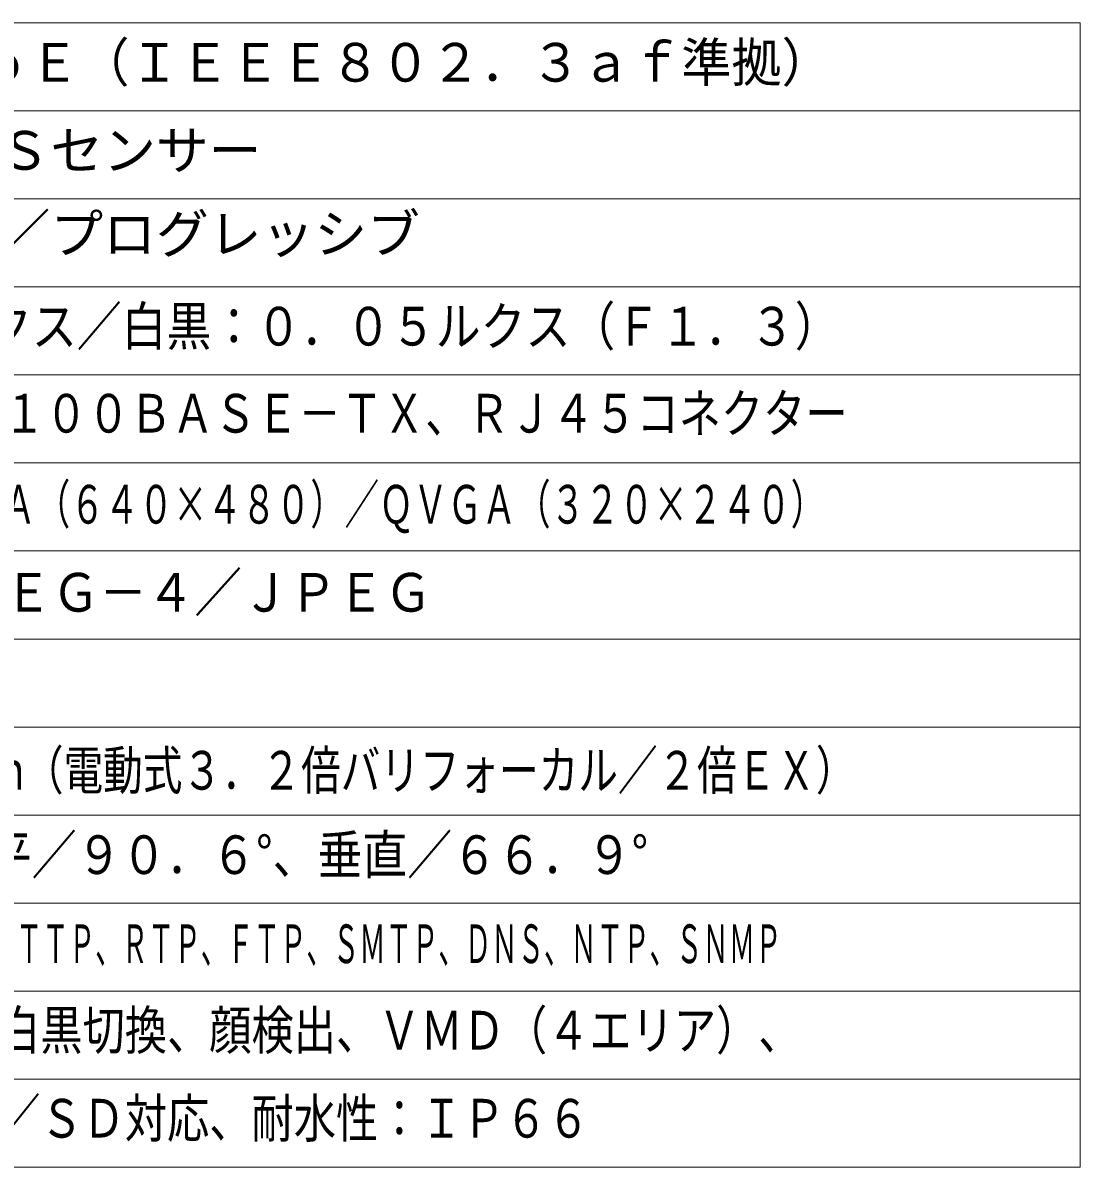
# Model space of a CAD drawing. Units: millimetres, scale not verified. Extents: x -63 to 62, y -57 to 57.
# Drawn here: x 2.2 to 62.2, y -56.7 to 8.3 of the extents above; entities that cross this region are included whole.
import ezdxf
from ezdxf.enums import TextEntityAlignment as Align

# ---------------------------------------------------------------- set-up
doc = ezdxf.new("R2010")
doc.units = ezdxf.units.MM
doc.header["$LTSCALE"] = 0.125
doc.layers.add('0-1_WAKU', color=1, linetype='Continuous', lineweight=18)
doc.layers.add('0-3_MOJI1', color=7, linetype='Continuous')
doc.styles.add('ＭＳ ゴシック', font='')
doc.styles.get('ＭＳ ゴシック').set_extended_font_data('MS Gothic')

msp = doc.modelspace()

# ---------------------------------------------------------------- linework, layer by layer
at = {"layer": '0-1_WAKU', "color": 4}
for p, q in [((-62.7745, 8.3489), (62.2255, 8.3489)), ((62.2255, 8.3489), (62.2255, -56.6511)), ((62.2255, -56.6511), (-62.7745, -56.6511))]:
    msp.add_line(p, q, dxfattribs=at)
at = {"layer": '0-1_WAKU'}
for p, q in [((-62.7745, 3.3489), (62.2255, 3.3489)), ((-62.7745, -1.6511), (62.2255, -1.6511)), ((-62.7745, -6.6511), (62.2255, -6.6511)), ((-62.7745, -11.6511), (62.2255, -11.6511)), ((-62.7745, -16.6511), (62.2255, -16.6511)), ((-62.7745, -21.6511), (62.2255, -21.6511)), ((-62.7745, -26.6511), (62.2255, -26.6511)), ((-62.7745, -31.6511), (62.2255, -31.6511)), ((-62.7745, -36.6511), (62.2255, -36.6511)), ((-62.7745, -41.6511), (62.2255, -41.6511)), ((62.2255, -46.6511), (-62.7745, -46.6511)), ((62.2255, -51.6511), (-62.7745, -51.6511))]:
    msp.add_line(p, q, dxfattribs=at)

# ---------------------------------------------------------------- texts
at = {"layer": '0-3_MOJI1', "style": 'ＭＳ ゴシック'}
for s, width, p in [('ＤＣ１２Ｖ、ＰｏＥ（ＩＥＥＥ８０２．３ａｆ準拠）', 0.95, (-20.2745, 4.3489)), ('カラー：０．３ルクス／白黒：０．０５ルクス（Ｆ１．３）', 0.85, (-20.2745, -10.642)), ('１０ＢＡＳＥ－Ｔ／１００ＢＡＳＥ－ＴＸ、ＲＪ４５コネクター', 0.8, (-20.5678, -15.5866)), ('１２８０×９６０／ＶＧＡ（６４０×４８０）／ＱＶＧＡ（３２０×２４０）', 0.65, (-20.489, -20.7562)), ('Ｈ．２６４／ＭＰＥＧ－４／ＪＰＥＧ', 0.9, (-20.489, -25.7562)), ('ｆ＝３．１～１０ｍｍ（電動式３．２倍バリフォーカル／２倍ＥＸ）', 0.75, (-20.2745, -35.8687)), ('画角（Ｗ端）：水平／９０．６°、垂直／６６．９°', 0.85, (-20.2855, -40.6621)), ('ＴＣＰ／ＩＰ、ＵＤＰ／ＩＰ、ＨＴＴＰ、ＲＴＰ、ＦＴＰ、ＳＭＴＰ、ＤＮＳ、ＮＴＰ、ＳＮＭＰ', 0.5, (-20.7231, -45.7241)), ('暗部補正、カラー／白黒切換、顔検出、ＶＭＤ（４エリア）、', 0.8, (-20.8427, -50.6354)), ('ＶＩＱＳ、ＳＤＨＣ／ＳＤ対応、耐水性：ＩＰ６６', 0.8, (-20.8427, -55.6354))]:
    msp.add_text(s, height=2.199, dxfattribs=dict(at, width=width)).set_placement(p, align=Align.BOTTOM_LEFT)
for s, p in [('１／３型\u3000ＭＯＳセンサー', (-20.2745, -0.6511)), ('約１３０万画素／プログレッシブ', (-20.2745, -5.3911))]:
    msp.add_text(s, height=2.199, dxfattribs=at).set_placement(p, align=Align.BOTTOM_LEFT)

doc.saveas('drawing.dxf')
